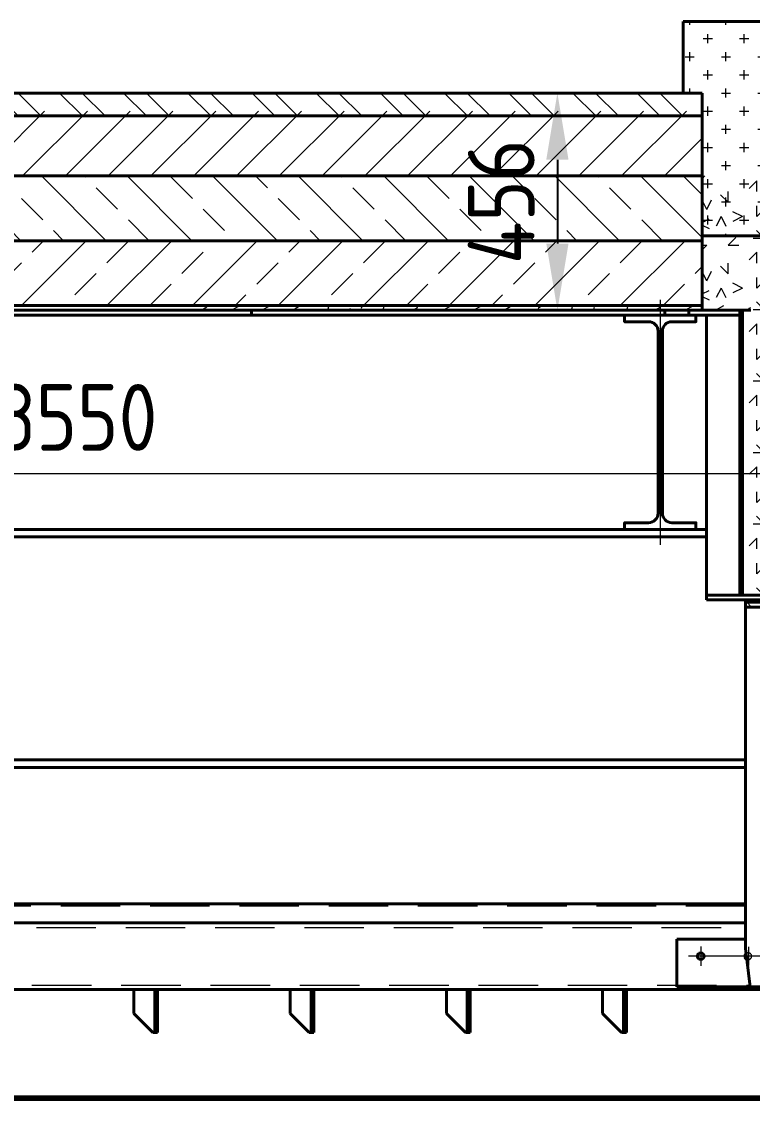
# Model space of a CAD drawing. Header units: millimetres. Extents: x 52110 to 400893, y -153728 to 31997.
# Drawn here: x 182897 to 184431, y -22193 to -19930 of the extents above; entities that cross this region are included whole.
import ezdxf

# ---------------------------------------------------------------- set-up
doc = ezdxf.new("R2010")
doc.units = ezdxf.units.MM
doc.header["$LTSCALE"] = 500
doc.linetypes.add('CENTER', pattern=[2, 1.25, -0.25, 0.25, -0.25])
doc.linetypes.add('DASHED2', pattern=[0.375, 0.25, -0.125])
for name, color, linetype, lineweight in [('POU', 4, 'Continuous', 20), ('SHI', 7, 'Continuous', 40), ('WEN', 3, 'Continuous', 20), ('XI', 2, 'Continuous', 20), ('XU', 6, 'DASHED2', 20), ('ZHONG', 1, 'CENTER', 20)]:
    doc.layers.add(name, color=color, linetype=linetype, lineweight=lineweight)
doc.styles.add('GB', font='gbenor.shx', dxfattribs={"bigfont": 'gbcbig.shx'})
doc.dimstyles.new('ISO-25$0', dxfattribs={"dimscale": 40, "dimtxt": 3.5, "dimasz": 3.5, "dimexe": 1, "dimexo": 0.2, "dimgap": 1.2, "dimtad": 1, "dimtoh": 1, "dimdec": 1, "dimzin": 9, "dimdsep": 46, "dimtxsty": 'GB', "dimcen": 0, "dimclrd": 3, "dimclre": 3, "dimclrt": 256, "dimadec": 0, "dimazin": 2, "dimtfac": 1, "dimtdec": 1, "dimtix": 1, "dimtmove": 0, "dimatfit": 3, "dimldrblk": 'DOTSMALL', "dimfxl": 0, "dimlwd": -1, "dimlwe": 20, "dimarcsym": 0})

# ---------------------------------------------------------------- blocks, each defined once
blk = doc.blocks.new('SFC43')
at = {"layer": 'XI'}
h = blk.add_hatch(dxfattribs=at)
h.set_pattern_fill('ANSI31', color=256, scale=3, style=0)
h.set_pattern_definition([(44.99999999941044, (177781.209196713, 92236.05893673506), (-6.735192090796772, 6.735192090804048), [])])
edge = h.paths.add_edge_path()
edge.add_line((177771.209196713, 90548.32525918065), (177771.209196713, 90542.7350892369))
edge.add_line((177771.209196713, 90542.7350892369), (177181.3013283066, 90542.7350892369))
edge.add_arc((176991.2091967132, 90714.57525918062), 256.2499999999845, 317.8869355487022, 319.5502811383454)
edge.add_line((177186.2091967132, 90548.32525918065), (177771.209196713, 90548.32525918065))
edge = h.paths.add_edge_path()
edge.add_line((173181.209196713, 90548.32525918065), (173181.209196713, 90542.7350892369))
edge.add_line((173181.209196713, 90542.7350892369), (174408.3455598168, 90542.7350892369))
edge.add_arc((174671.2091967132, 90909.82664806957), 451.5013888888959, 233.193658397331, 234.39464547337332, ccw=False)
edge.add_line((174400.7091967133, 90548.32525918065), (173181.209196713, 90548.32525918065))
edge = h.paths.add_edge_path()
edge.add_arc((174671.2091967132, 90909.82664806957), 451.5013888888959, 305.6053545266267, 306.8063416026689)
edge.add_line((174941.7091967132, 90548.32525918065), (176796.2091967132, 90548.32525918065))
edge.add_arc((176991.2091967132, 90714.57525918062), 256.2499999999639, 220.4497188616546, 222.1130644512978)
edge.add_line((176801.1170651198, 90542.7350892369), (174934.0728336096, 90542.7350892369))
at = {"layer": 'SHI'}
for p, q in [((177850.2091967148, 91591.32525918068), (178151.2091827061, 91591.32525918068)), ((177850.2091967148, 91586.32525918068), (177850.2091967148, 91591.32525918068)), ((177850.2091967148, 91586.32525918068), (177850.2091967148, 91576.32525918068)), ((177850.2091967148, 91586.32525918068), (178151.2091827061, 91586.32525918068)), ((178151.2091827061, 91586.32525918068), (177850.2091967148, 91586.32525918068)), ((177850.2091967148, 90859.32525918089), (177850.2091967148, 91576.32525918068)), ((177850.2091967148, 91576.32525918068), (178151.2091827061, 91576.32525918068)), ((177850.2091967147, 90953.32525918068), (175424.2091967133, 90953.32525918065)), ((177850.2091967147, 90953.32525918068), (175424.2091967133, 90953.32525918065)), ((175424.2091967133, 90913.32525918062), (177850.2091967148, 90913.32525918065)), ((177706.2091967158, 90879.32525918068), (177706.2091967158, 90779.32525918068)), ((177850.2091967148, 90879.32525918068), (177706.2091967158, 90879.32525918068)), ((177850.2091967148, 90859.32525918068), (177860.2091967148, 90779.32525918068)), ((175414.2091967132, 90773.32525918091), (177860.2091967148, 90773.32525918071)), ((176566.2091967144, 90773.32525918074), (176616.2091967144, 90773.32525918074)), ((176566.2091967144, 90723.32525918074), (176566.2091967144, 90773.32525918074)), ((176610.2091967144, 90773.32525918074), (176610.2091967144, 90683.32525918074)), ((176616.2091967144, 90773.32525918074), (176616.2091967144, 90683.32525918074)), ((176894.2091967146, 90773.32525918077), (176944.2091967146, 90773.32525918077)), ((176894.2091967146, 90723.32525918077), (176894.2091967146, 90773.32525918077)), ((176938.2091967146, 90773.32525918077), (176938.2091967146, 90683.32525918077)), ((176944.2091967146, 90773.32525918077), (176944.2091967146, 90683.32525918077)), ((177222.2091967148, 90773.32525918071), (177272.2091967148, 90773.32525918071)), ((177222.2091967148, 90723.32525918071), (177222.2091967148, 90773.32525918071)), ((177266.2091967148, 90773.32525918071), (177266.2091967148, 90683.32525918071)), ((177272.2091967148, 90773.32525918071), (177272.2091967148, 90683.32525918071)), ((177550.2091967151, 90773.32525918071), (177600.2091967151, 90773.32525918071)), ((177550.2091967151, 90723.32525918071), (177550.2091967151, 90773.32525918071)), ((177594.2091967151, 90773.32525918071), (177594.2091967151, 90683.32525918071)), ((177600.2091967151, 90773.32525918071), (177600.2091967151, 90683.32525918071)), ((177706.2091967158, 90779.32525918068), (177860.2091967148, 90779.32525918068)), ((177812.2091967147, 90773.32525918071), (177862.2091967147, 90773.32525918071)), ((177860.2091967149, 90779.32525918068), (177860.2091967148, 90773.32525918068)), ((178026.2091967142, 90779.32525918068), (177860.2091967148, 90779.32525918068)), ((178026.2091967142, 90773.32525918068), (177860.2091967148, 90773.32525918068)), ((176606.2091967144, 90683.32525918074), (176566.2091967144, 90723.32525918074)), ((176934.2091967146, 90683.32525918077), (176894.2091967146, 90723.32525918077)), ((177262.2091967148, 90683.32525918071), (177222.2091967148, 90723.32525918071)), ((177590.2091967151, 90683.32525918071), (177550.2091967151, 90723.32525918071)), ((176616.2091967144, 90683.32525918074), (176606.2091967144, 90683.32525918074)), ((176944.2091967146, 90683.32525918077), (176934.2091967146, 90683.32525918077)), ((177272.2091967148, 90683.32525918071), (177262.2091967148, 90683.32525918071)), ((177600.2091967151, 90683.32525918071), (177590.2091967151, 90683.32525918071)), ((178031.1170651209, 90542.73508923693), (174934.0728336096, 90542.7350892369)), ((178031.1170651209, 90542.73508923693), (174934.0728336096, 90542.7350892369)), ((178026.2091967142, 90548.32525918068), (174941.7091967132, 90548.32525918065)), ((178026.2091967142, 90548.32525918068), (174941.7091967132, 90548.32525918065))]:
    blk.add_line(p, q, dxfattribs=at)
blk.add_circle((177756.2091967017, 90843.32525918065), 7, dxfattribs=at)
blk.add_arc((177856.2091967017, 90843.32525918065), 7.000000000006423, 131.6674147057641, 242.5826179915103, dxfattribs=at)
at = {"layer": 'XI'}
for p, q in [((177862.8900429972, 91576.32525918071), (177852.8900429972, 91586.32525918071)), ((177860.3670378063, 90773.32525918068), (177860.2091967149, 90773.48310027216)), ((177560.352264485, 90542.73508923693), (177565.9424344297, 90548.32525918164)), ((177573.8226486666, 90542.73508923693), (177579.4128186113, 90548.32525918161)), ((177587.2930328482, 90542.73508923693), (177592.8832027929, 90548.32525918158)), ((177600.7634170298, 90542.73508923693), (177606.3535869744, 90548.32525918155)), ((177614.2338012114, 90542.7350892369), (177619.823971156, 90548.3252591815)), ((177627.704185393, 90542.73508923693), (177633.2943553376, 90548.3252591815)), ((177641.1745695747, 90542.73508923693), (177646.7647395192, 90548.32525918147)), ((177654.6449537562, 90542.73508923693), (177660.2351237008, 90548.32525918144)), ((177668.1153379378, 90542.73508923693), (177673.7055078823, 90548.32525918141)), ((177681.5857221194, 90542.73508923693), (177687.1758920639, 90548.32525918135)), ((177695.056106301, 90542.7350892369), (177700.6462762455, 90548.32525918135)), ((177708.5264904826, 90542.73508923693), (177714.116660427, 90548.32525918132)), ((177721.9968746642, 90542.73508923693), (177727.5870446086, 90548.32525918129)), ((177735.4672588458, 90542.73508923693), (177741.0574287902, 90548.32525918126)), ((177748.9376430274, 90542.73508923693), (177754.5278129718, 90548.32525918123)), ((177762.408027209, 90542.73508923693), (177767.9981971533, 90548.3252591812)), ((177775.8784113906, 90542.73508923693), (177781.4685813349, 90548.32525918118)), ((177789.3487955722, 90542.73508923693), (177794.9389655165, 90548.32525918118)), ((177802.8191797539, 90542.73508923693), (177808.409349698, 90548.32525918115)), ((177816.2895639355, 90542.73508923693), (177821.8797338796, 90548.32525918112)), ((177829.759948117, 90542.73508923693), (177835.3501180612, 90548.32525918106)), ((177843.2303322986, 90542.73508923693), (177848.8205022428, 90548.32525918106)), ((177856.7007164803, 90542.73508923693), (177862.2908864243, 90548.32525918103))]:
    blk.add_line(p, q, dxfattribs=at)
at = {"layer": 'XU'}
for p, q in [((177850.2091967147, 90948.32525918068), (175424.2091967133, 90948.32525918065)), ((177850.2091967147, 90948.32525918068), (175424.2091967133, 90948.32525918065)), ((175424.2091967133, 90903.82525918062), (177850.2091967148, 90903.82525918065)), ((175414.6466967132, 90782.82525918062), (177859.7716967148, 90782.82525918065))]:
    blk.add_line(p, q, dxfattribs=at)
blk.add_arc((177856.2091967017, 90843.32525918065), 7.000000000000227, 242.5826179916028, 131.6674147058419, dxfattribs=at)
at = {"layer": 'ZHONG'}
for p, q in [((177756.2091967017, 90863.60233361812), (177756.2091967017, 90823.04818474321)), ((177856.2091967017, 90862.90708548686), (177856.2091967017, 90823.74343287447)), ((177885.6359014519, 90843.32525918065), (177730.8063832569, 90843.32525918065))]:
    blk.add_line(p, q, dxfattribs=at)
blk = doc.blocks.new('zl')
at = {"layer": 'SHI'}
blk.add_lwpolyline([(165192.4527637831, 60829.4636644101), (165267.4527637831, 60829.4636644101), (165267.4527637831, 60843.4636644101), (165216.9527637831, 60843.4636644101, -0.4142135623730958), (165196.9527637831, 60863.4636644101), (165196.9527637831, 61245.4636644101, -0.4142135623730958), (165216.9527637831, 61265.4636644101), (165267.4527637831, 61265.4636644101), (165267.4527637831, 61279.4636644101), (165192.4527637831, 61279.4636644101), (165117.4527637831, 61279.4636644101), (165117.4527637831, 61265.4636644101), (165167.9527637831, 61265.4636644101, -0.4142135623730952), (165187.9527637831, 61245.4636644101), (165187.9527637831, 60863.4636644101, -0.4142135623730958), (165167.9527637831, 60843.4636644101), (165117.4527637831, 60843.4636644101), (165117.4527637831, 60829.4636644101)], format="xyb", close=True, dxfattribs=at)
at = {"layer": 'ZHONG'}
blk.add_line((165192.4527637831, 61311.44794256568), (165192.4527637831, 60797.03291673838), dxfattribs=at)
blk = doc.blocks.new('o1')
at = {"layer": 'POU'}
h = blk.add_hatch(dxfattribs=at)
h.set_pattern_fill('CROSS', color=256, scale=6, style=0)
h.set_pattern_definition([(0, (0, -78), (38.09999999999999, 38.09999999999999), [19.05, -57.15000000000001]), (90, (9.524999999999999, -87.525), (-38.09999999999999, 38.09999999999999), [19.05, -57.15000000000001])])
h.paths.add_polyline_path([(174082.5020149304, 69136.95760646253), (174242.5020149304, 69136.95760646253), (174242.5020149304, 69586.95760646215), (174042.5020149304, 69586.95760646215), (174042.5020149304, 69436.95760646215), (174082.5020149304, 69436.95760646215)])
h.paths.add_polyline_path([(175146.5020149304, 69136.95760646253), (175306.5020149304, 69136.95760646253), (175306.5020149304, 69436.95760646215), (175346.5020149304, 69436.95760646215), (175346.5020149304, 69586.95760646215), (175146.5020149304, 69586.95760646215)])
h = blk.add_hatch(dxfattribs=at)
h.set_pattern_fill('GEOL6', color=256, scale=150, style=0, pattern_type=2)
h.set_pattern_definition([(0, (30, 0), (150, 150), [22.5, -60, 22.5, -45]), (0, (82.5, 15), (150, 150), [22.5, -127.5]), (90, (90, 60), (-150, 150), [22.5, -30, 22.5, -75]), (90, (30, 90), (-150, 150), [22.5, -127.5]), (45, (90, 60), (1.665334536937735e-14, 150.0000000028537), [22.5, -104.77922061, 22.5, -62.35281373500001]), (135, (105, 15), (-150.0000000028537, 1.665334536937735e-14), [22.5, -83.56601718, 22.5, -83.56601718]), (225, (90, 135), (-3.33066907387547e-14, -150.0000000028537), [22.5, -189.6320343]), (225, (135, 0), (-3.33066907387547e-14, -150.0000000028537), [22.5, -189.6320343]), (26.5650512, (120, 45), (150.0000000000141, 6.000967223140918e-08), [22.5, -312.91019655]), (63.43494880000001, (135, 75), (6.000967223140918e-08, 150.0000000000141), [22.5, -312.91019655]), (116.5650512, (135, 75), (-6.000972219144529e-08, 150.0000000000141), [22.5, -312.91019655]), (153.4349488, (60, 60), (-150.0000000000141, 6.000968888475455e-08), [22.5, -312.91019655]), (206.5650512, (60, 60), (-150.0000000000141, -6.000964725139113e-08), [22.5, -312.91019655]), (243.4349488, (15, 60), (-6.000963059804576e-08, -150.0000000000141), [22.5, -312.91019655]), (296.5650512, (15, 60), (6.000970553809992e-08, -150.0000000000141), [22.5, -312.91019655]), (333.4349488, (120, 45), (150.0000000000141, -6.00097721514814e-08), [22.5, -312.91019655])])
h.paths.add_polyline_path([(174242.5020149304, 69262.95760646253), (174082.5020149304, 69262.95760646253), (174082.5020149304, 68980.9506276939), (174167.502223841, 68980.95062769392), (174167.502223841, 68380.95062769204), (174242.5020149304, 68380.95062769203)])
h.paths.add_polyline_path([(175306.5020149304, 69262.95760646253), (175146.5020149304, 69262.95760646253), (175146.5020149304, 68380.95062769206), (175221.5018060198, 68380.95062769204), (175221.5018060197, 68980.9506276939), (175306.5020149304, 68980.9506276939)])
at = {"layer": 'SHI'}
for p, q in [((174042.5020149304, 69586.95760646215), (174042.5020149304, 69436.95760646215)), ((174403.502014945, 69586.95760646215), (174042.5020149303, 69586.95760646215)), ((174242.5020149304, 69586.95760646215), (174242.5020149304, 68382.95062769207)), ((174683.5020149307, 69586.95760646214), (175346.5020149304, 69586.95760646215)), ((175146.5020149304, 69586.95760646215), (175146.5020149304, 68382.95062769207)), ((175346.5020149304, 69586.95760646215), (175346.5020149304, 69436.95760646215)), ((174082.5020149304, 69436.95760646215), (174042.5020149304, 69436.95760646215)), ((174082.5020149304, 69436.95760646215), (174082.5020149304, 68980.95760646215)), ((175306.5020149304, 69436.95760646215), (175306.5020149304, 68980.95760646215)), ((175306.5020149304, 69436.95760646215), (175346.5020149304, 69436.95760646215)), ((174082.5020149304, 69136.95760646253), (174242.5020149304, 69136.95760646253)), ((175306.5020149304, 69136.95760646253), (175146.5020149304, 69136.95760646253)), ((174167.502223841, 68980.95760646243), (174004.5022238409, 68980.95760646243)), ((174004.5022238409, 68980.95760646243), (174004.5022238409, 68970.95062769206)), ((174004.5022238409, 68970.95062769204), (174161.5022238409, 68970.95062769206)), ((174091.502223841, 68372.95062769206), (174091.5022238409, 68970.95062769206)), ((174161.5022238409, 68382.95062769206), (174161.502223841, 68980.95760646243)), ((174167.502223841, 68382.95062769206), (174167.502223841, 68980.95760646243)), ((175221.5018060198, 68382.95062769206), (175221.5018060197, 68980.95760646208)), ((175221.5018060197, 68980.95760646208), (175384.5018060198, 68980.95760646208)), ((175227.5018060198, 68382.95062769206), (175227.5018060198, 68980.95760646208)), ((175384.5018060198, 68970.95062769204), (175227.5018060198, 68970.95062769206)), ((175297.5018060198, 68372.95062769206), (175297.5018060198, 68970.95062769206)), ((175384.5018060198, 68980.95760646209), (175384.5018060198, 68970.95062769206)), ((174091.502223841, 68382.95062769204), (174405.5020149307, 68382.95062769206)), ((175297.5018060198, 68382.95062769204), (174683.5020149307, 68382.95062769207)), ((174091.502223841, 68372.95062769204), (174405.5020149307, 68372.95062769206)), ((175297.5018060198, 68372.95062769204), (174683.5020149307, 68372.95062769207))]:
    blk.add_line(p, q, dxfattribs=at)
blk.add_blockref('zl', (8802.04946005781, 7691.486963281961), dxfattribs=at)
at = {"layer": 'SHI', "xscale": -1}
blk.add_blockref('zl', (340586.9545698029, 7691.486963281961), dxfattribs=at)
blk = doc.blocks.new('*D1215')
at = {"color": 3, "linetype": 'ByBlock', "lineweight": 20}
for p, q in [((183972.3681755929, -20080.45131090197), (184061.5558854491, -20080.45131090197)), ((183972.3681755929, -20536.45131090204), (184061.5558854491, -20536.45131090204))]:
    blk.add_line(p, q, dxfattribs=at)
at = {"color": 3, "linetype": 'ByBlock'}
blk.add_line((184021.5558854491, -20220.45131090197), (184021.5558854491, -20396.45131090204), dxfattribs=at)
at = {"color": 3}
for points in [[(183998.2225521157, -20220.45131090197), (184044.8892187824, -20220.45131090197), (184021.5558854491, -20080.45131090197)], [(183998.2225521157, -20396.45131090204), (184044.8892187824, -20396.45131090204), (184021.5558854491, -20536.45131090204)]]:
    blk.add_solid(points, dxfattribs=at)
at = {"layer": 'Defpoints', "color": 0}
for p in [(183964.3681755929, -20080.45131090197), (183964.3681755929, -20536.45131090204), (184021.5558854491, -20536.45131090204)]:
    blk.add_point(p, dxfattribs=at)
at = {"insert": (183903.5558854491, -20308.45131090198), "char_height": 140, "attachment_point": 5, "rotation": 90, "style": 'GB'}
blk.add_mtext('456', dxfattribs=at)
blk = doc.blocks.new('_DotSmall')
at = {"color": 0, "linetype": 'ByBlock', "const_width": 0.5}
blk.add_lwpolyline([(-0.0625, 0, 1), (0.0625, 0, 1)], format="xyb", close=True, dxfattribs=at)
blk = doc.blocks.new('*D1220')
at = {"layer": 'Defpoints', "color": 0}
for p in [(184787.4086293275, -20879.37782029895), (181237.4086293274, -20916.50725345146), (184787.4086293275, -20916.50725345144)]:
    blk.add_point(p, dxfattribs=at)
at = {"layer": 'WEN', "color": 3, "linetype": 'ByBlock', "lineweight": 20}
for p, q in [((181237.4086293274, -20908.50725345146), (181237.4086293274, -20839.37782029895)), ((184787.4086293275, -20908.50725345144), (184787.4086293275, -20839.37782029895))]:
    blk.add_line(p, q, dxfattribs=at)
at = {"layer": 'WEN', "color": 3, "linetype": 'ByBlock'}
blk.add_line((181377.4086293274, -20879.37782029895), (184647.4086293275, -20879.37782029895), dxfattribs=at)
at = {"layer": 'WEN', "color": 3}
for points in [[(181377.4086293274, -20856.04448696561), (181377.4086293274, -20902.71115363228), (181237.4086293274, -20879.37782029895)], [(184647.4086293275, -20856.04448696561), (184647.4086293275, -20902.71115363228), (184787.4086293275, -20879.37782029895)]]:
    blk.add_solid(points, dxfattribs=at)
at = {"layer": 'WEN', "insert": (183012.4086293274, -20761.37782029895), "char_height": 140, "attachment_point": 5, "style": 'GB'}
blk.add_mtext('3550', dxfattribs=at)

msp = doc.modelspace()

# ---------------------------------------------------------------- hatches: boundary and pattern name
at = {"layer": 'POU'}
h = msp.add_hatch(dxfattribs=at)
h.set_pattern_fill('STEEL', color=256, scale=30, angle=90, style=0)
h.set_pattern_definition([(135, (-3197.093385579356, -89527.40891736417), (-67.35192090801866, -67.35192090801864), []), (135, (-3244.718385579356, -89527.40891736417), (-67.35192090801866, -67.35192090801864), [])])
h.paths.add_polyline_path([(184325.4086293507, -20080.45131090196), (181999.4086293506, -20080.45131090207), (181999.4086293506, -20128.45131090206), (184325.4086293507, -20128.45131090196)])
h = msp.add_hatch(dxfattribs=at)
h.set_pattern_fill('ANSI31', color=256, scale=20, style=0)
h.set_pattern_definition([(45, (-3197.093385579356, -89517.40891736417), (-44.90128060534576, 44.90128060534577), [])])
h.paths.add_polyline_path([(181999.4086293506, -20118.45131090207), (181999.4086293506, -20254.45131090177), (184325.4086293507, -20254.45131090196), (184325.4086293507, -20118.45131090196)])
h = msp.add_hatch(dxfattribs=at)
h.set_pattern_fill('ANSI33', color=256, scale=20, angle=90, style=0)
h.set_pattern_definition([(135, (-3197.093385579356, -89517.40891736417), (-89.80256121069154, -89.80256121069152), []), (135, (-3197.093385579356, -89427.60631736417), (-89.80256121069154, -89.80256121069152), [63.5, -31.75])])
h.paths.add_polyline_path([(181999.4086293507, -20254.45131090177), (181999.4086293506, -20390.45131090204), (184325.4086293507, -20390.45131090196), (184325.4086293507, -20254.45131090194)])
h = msp.add_hatch(dxfattribs=at)
h.set_pattern_fill('ANSI33', color=256, scale=20, style=0)
h.set_pattern_definition([(45, (-3197.093385579356, -89517.40891736417), (-89.80256121069152, 89.80256121069154), []), (45, (-3107.29078557936, -89517.40891736417), (-89.80256121069152, 89.80256121069154), [63.5, -31.75])])
h.paths.add_polyline_path([(184325.4086293507, -20526.45131090202), (184325.4086293507, -20390.45131090193), (181839.4086293506, -20390.45131090204), (181839.4086293506, -20526.45131090207)])
h = msp.add_hatch(dxfattribs=at)
h.set_pattern_fill('FLEX', color=256, scale=5, angle=30, style=0)
h.set_pattern_definition([(30, (-3197.093385579356, -89517.40891736417), (-15.875, 27.49630657015593), [31.75, -31.75]), (74.99999999999999, (-3169.597079009196, -89501.53391736417), (-15.87500685704576, 27.49631844690758), [7.9375, -29.0263, 7.9375, -44.90130000000001])])
h.paths.add_polyline_path([(183337.4084204384, -20526.45131090207), (183249.4086293491, -20526.4513109021), (183249.4086293491, -20536.45131090207), (183337.4084204384, -20536.45131090207)])
h.paths.add_polyline_path([(184307.4086293522, -20526.45131090202), (183337.4084204384, -20526.45131090207), (183337.4084204384, -20536.45131090207), (184307.4086293521, -20536.45131090204)])
h.paths.add_polyline_path([(184427.4086293517, -20526.45131090202), (184307.4086293521, -20526.45131090202), (184307.4086293521, -20536.45131090202), (184427.4086293517, -20536.45131090202)])

# ---------------------------------------------------------------- linework, layer by layer
at = {"layer": 'SHI'}
for p, q in [((181999.4086293506, -20080.45131090207), (184325.4086293507, -20080.45131090196)), ((181999.4086293506, -20128.45131090206), (184325.4086293507, -20128.45131090196)), ((181999.4086293507, -20254.45131090207), (184325.4086293507, -20254.45131090196)), ((181999.4086293506, -20390.45131090204), (184325.4086293507, -20390.45131090193)), ((181999.4086293506, -20526.45131090213), (184325.4086293507, -20526.45131090202)), ((181999.4086293506, -20536.45131090213), (184427.4086293517, -20536.45131090202)), ((183379.4086293486, -20546.45828967238), (183379.4086293486, -20536.45131090207)), ((184297.4086293521, -20536.45131090202), (184297.4086293521, -20546.45828967238)), ((181999.4086293506, -20546.4582896724), (184379.4086293483, -20546.45828967238)), ((181990.40842044, -20996.45828967215), (184334.4088382613, -20996.45828967215)), ((181990.40842044, -21012.45828967215), (184334.4088382613, -21012.45828967215)), ((181990.4086293271, -21480.45828967217), (184416.4086293286, -21480.45828967215)), ((181990.4086293271, -21496.45828967215), (184416.4086293286, -21496.45828967215))]:
    msp.add_line(p, q, dxfattribs=at)

# ---------------------------------------------------------------- block references
for name, p in [('o1', (10242.90661442035, -89517.40891736418)), ('SFC43', (6566.199432613823, -112735.7765700804))]:
    msp.add_blockref(name, p, dxfattribs=at)

# ---------------------------------------------------------------- dimensions: what is measured, and where the dimension line sits
dim = msp.add_linear_dim(base=(184021.5558854491, -20536.45131090204), p1=(183964.3681755929, -20080.45131090197), p2=(183964.3681755929, -20536.45131090204), angle=90, dimstyle='ISO-25$0', override={"dimatfit": 0, "dimfxl": 1.8})
dim.commit()
dim.dimension.update_dxf_attribs({"geometry": '*D1215', "text_midpoint": (183903.5558854491, -20308.45131090198)})
at = {"layer": 'WEN'}
dim = msp.add_linear_dim(base=(184787.4086293275, -20879.37782029895), p1=(181237.4086293274, -20916.50725345146), p2=(184787.4086293275, -20916.50725345144), dimstyle='ISO-25$0', override={"dimtmove": 1, "dimatfit": 0, "dimfxl": 1.8}, dxfattribs=at)
dim.commit()
dim.dimension.update_dxf_attribs({"geometry": '*D1220', "text_midpoint": (183012.4086293274, -20761.37782029895)})

doc.saveas('drawing.dxf')
